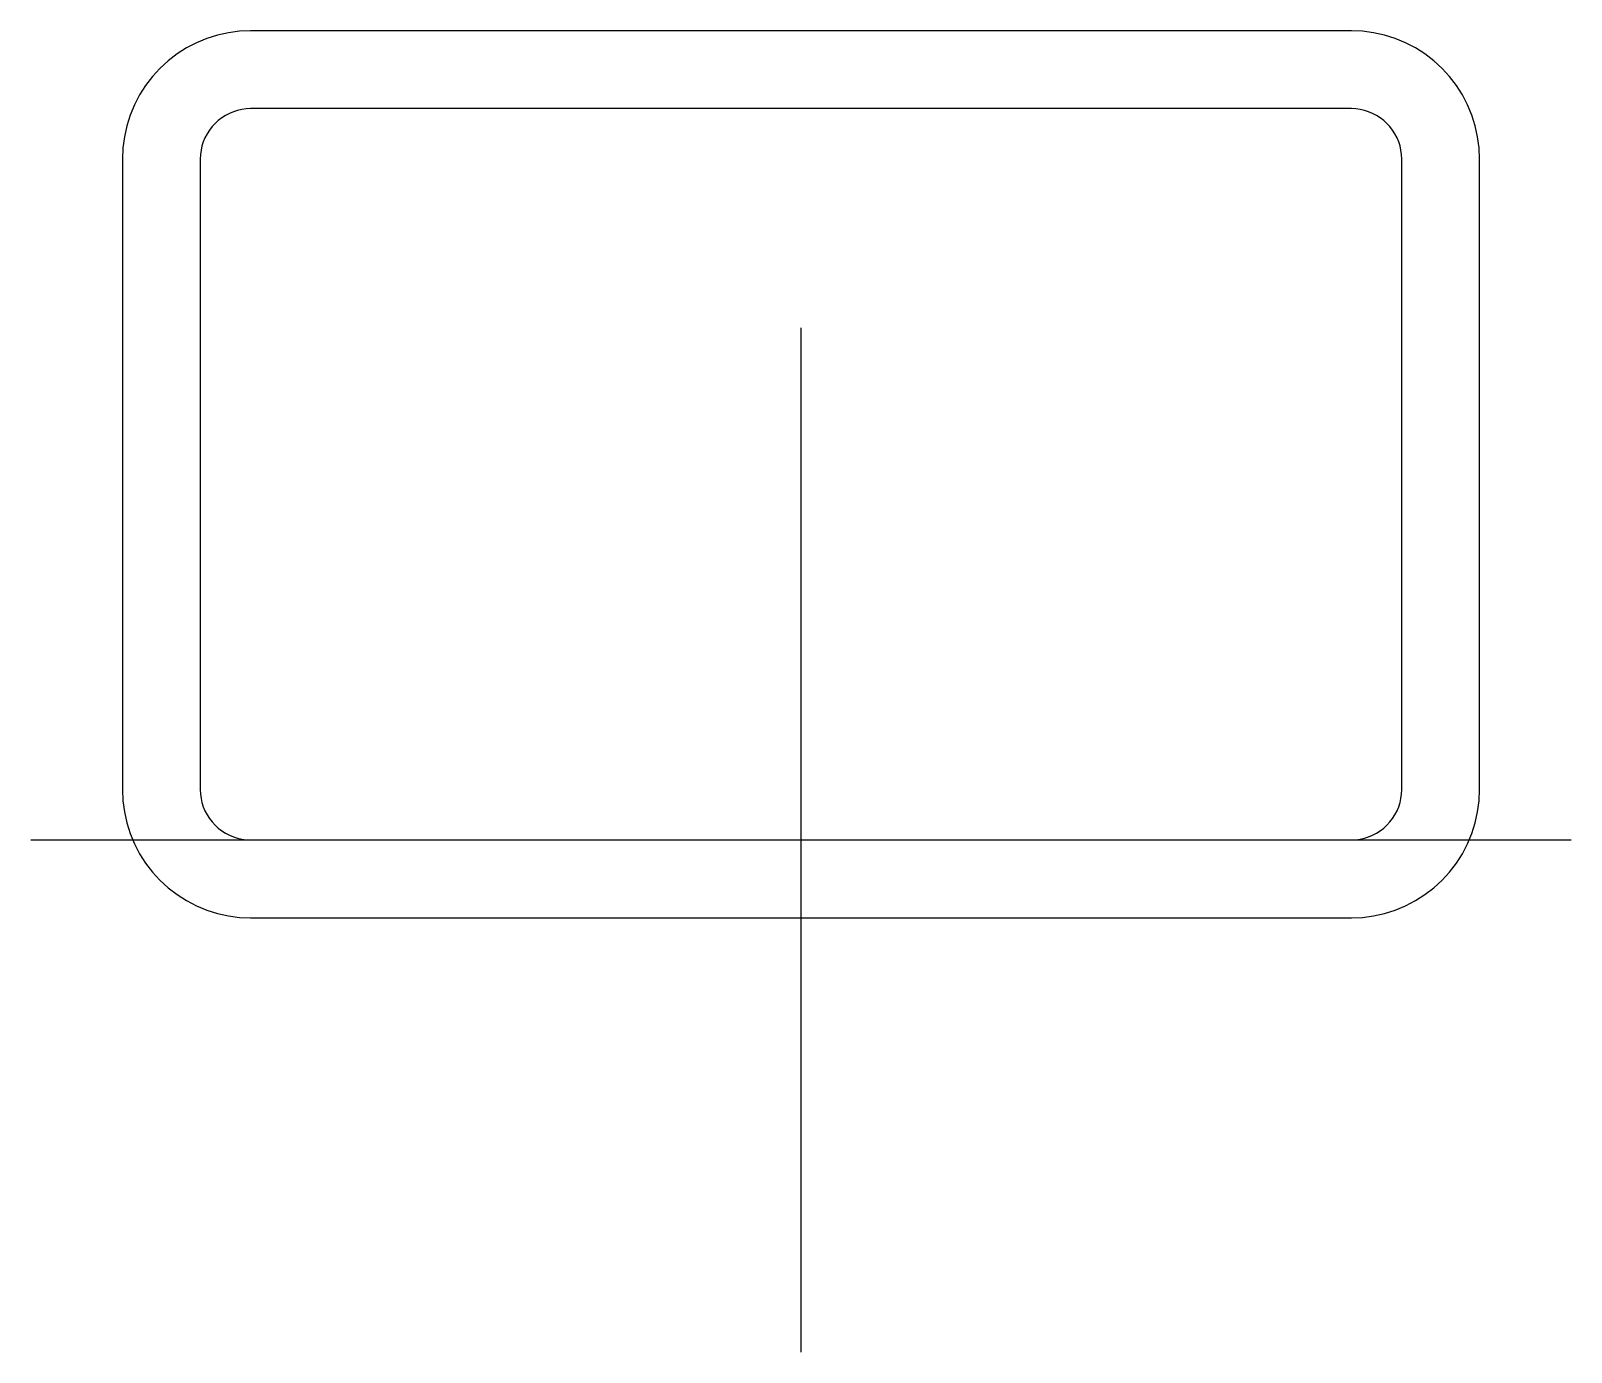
# Model space of a CAD drawing. Header units: metres. Extents: x -74 to 599, y -224 to 353.
import ezdxf

# ---------------------------------------------------------------- set-up
doc = ezdxf.new("R2010")
doc.units = ezdxf.units.M

msp = doc.modelspace()

# ---------------------------------------------------------------- linework, layer by layer
at = {"layer": 'CHANNEL'}
for p, q in [((11, 316.4526), (9.3813, 315.4213)), ((12.7024, 317.3388), (11, 316.4526)), ((14.4756, 318.0732), (12.7024, 317.3388)), ((16.306, 318.6504), (14.4756, 318.0732)), ((18.1797, 319.0658), (16.306, 318.6504)), ((20.0826, 319.3163), (18.1797, 319.0658)), ((22, 319.4), (20.0826, 319.3163)), ((502.7, 319.4), (22, 319.4)), ((504.6174, 319.3163), (502.7, 319.4)), ((506.5203, 319.0658), (504.6174, 319.3163)), ((508.394, 318.6504), (506.5203, 319.0658)), ((510.2244, 318.0732), (508.394, 318.6504)), ((511.9976, 317.3388), (510.2244, 318.0732)), ((513.7, 316.4526), (511.9976, 317.3388)), ((515.3187, 315.4213), (513.7, 316.4526)), ((3.9787, 310.0187), (2.9474, 308.4)), ((5.147, 311.5413), (3.9787, 310.0187)), ((6.4437, 312.9563), (5.147, 311.5413)), ((7.8587, 314.253), (6.4437, 312.9563)), ((9.3813, 315.4213), (7.8587, 314.253)), ((516.8413, 314.253), (515.3187, 315.4213)), ((518.2563, 312.9563), (516.8413, 314.253)), ((519.553, 311.5413), (518.2563, 312.9563)), ((520.7213, 310.0187), (519.553, 311.5413)), ((521.7526, 308.4), (520.7213, 310.0187)), ((0.7496, 303.094), (0.3342, 301.2203)), ((1.3268, 304.9244), (0.7496, 303.094)), ((2.0612, 306.6976), (1.3268, 304.9244)), ((2.9474, 308.4), (2.0612, 306.6976)), ((522.6388, 306.6976), (521.7526, 308.4)), ((523.3732, 304.9244), (522.6388, 306.6976)), ((523.9504, 303.094), (523.3732, 304.9244)), ((524.3658, 301.2203), (523.9504, 303.094)), ((0.0837, 299.3174), (0, 297.4)), ((0, 297.4), (0, 22)), ((0.3342, 301.2203), (0.0837, 299.3174)), ((524.6163, 299.3174), (524.3658, 301.2203)), ((524.7, 297.4), (524.6163, 299.3174)), ((524.7, 22), (524.7, 297.4)), ((0, 22), (0.0837, 20.0826)), ((524.6163, 20.0826), (524.7, 22)), ((0.0837, 20.0826), (0.3342, 18.1797)), ((0.3342, 18.1797), (0.7496, 16.306)), ((0.7496, 16.306), (1.3268, 14.4756)), ((1.3268, 14.4756), (2.0612, 12.7024)), ((522.6388, 12.7024), (523.3732, 14.4756)), ((523.3732, 14.4756), (523.9504, 16.306)), ((523.9504, 16.306), (524.3658, 18.1797)), ((524.3658, 18.1797), (524.6163, 20.0826)), ((2.0612, 12.7024), (2.9474, 11)), ((2.9474, 11), (3.9787, 9.3813)), ((3.9787, 9.3813), (5.147, 7.8587)), ((5.147, 7.8587), (6.4437, 6.4437)), ((518.2563, 6.4437), (519.553, 7.8587)), ((519.553, 7.8587), (520.7213, 9.3813)), ((520.7213, 9.3813), (521.7526, 11)), ((521.7526, 11), (522.6388, 12.7024)), ((6.4437, 6.4437), (7.8587, 5.147)), ((7.8587, 5.147), (9.3813, 3.9787)), ((9.3813, 3.9787), (11, 2.9474)), ((11, 2.9474), (12.7024, 2.0612)), ((12.7024, 2.0612), (14.4756, 1.3268)), ((14.4756, 1.3268), (16.306, 0.7496)), ((16.306, 0.7496), (18.1797, 0.3342)), ((18.1797, 0.3342), (20.0826, 0.0837)), ((20.0826, 0.0837), (22, 0)), ((22, 0), (502.7, 0)), ((502.7, 0), (504.6174, 0.0837)), ((504.6174, 0.0837), (506.5203, 0.3342)), ((506.5203, 0.3342), (508.394, 0.7496)), ((508.394, 0.7496), (510.2244, 1.3268)), ((510.2244, 1.3268), (511.9976, 2.0612)), ((511.9976, 2.0612), (513.7, 2.9474)), ((513.7, 2.9474), (515.3187, 3.9787)), ((515.3187, 3.9787), (516.8413, 5.147)), ((516.8413, 5.147), (518.2563, 6.4437))]:
    msp.add_line(p, q, dxfattribs=at)
at = {"layer": 'CUT'}
for p, q in [((2.8469, 350.0228), (-1.6666, 348.1532)), ((7.5061, 351.4918), (2.8469, 350.0228)), ((12.2757, 352.5492), (7.5061, 351.4918)), ((17.1193, 353.1869), (12.2757, 352.5492)), ((22, 353.4), (17.1193, 353.1869)), ((502.7, 353.4), (22, 353.4)), ((507.5807, 353.1869), (502.7, 353.4)), ((512.4243, 352.5492), (507.5807, 353.1869)), ((517.1939, 351.4918), (512.4243, 352.5492)), ((521.8531, 350.0228), (517.1939, 351.4918)), ((526.3666, 348.1532), (521.8531, 350.0228)), ((-10.1203, 343.2725), (-13.9961, 340.2985)), ((-6, 345.8974), (-10.1203, 343.2725)), ((-1.6666, 348.1532), (-6, 345.8974)), ((530.7, 345.8974), (526.3666, 348.1532)), ((534.8203, 343.2725), (530.7, 345.8974)), ((538.6961, 340.2985), (534.8203, 343.2725)), ((-17.598, 336.998), (-20.8985, 333.3961)), ((-13.9961, 340.2985), (-17.598, 336.998)), ((542.298, 336.998), (538.6961, 340.2985)), ((545.5985, 333.3961), (542.298, 336.998)), ((-20.8985, 333.3961), (-23.8725, 329.5203)), ((548.5725, 329.5203), (545.5985, 333.3961)), ((-26.4974, 325.4), (-28.7532, 321.0666)), ((-23.8725, 329.5203), (-26.4974, 325.4)), ((551.1974, 325.4), (548.5725, 329.5203)), ((553.4532, 321.0666), (551.1974, 325.4)), ((-30.6228, 316.5531), (-32.0918, 311.8939)), ((-28.7532, 321.0666), (-30.6228, 316.5531)), ((555.3228, 316.5531), (553.4532, 321.0666)), ((556.7918, 311.8939), (555.3228, 316.5531)), ((-32.0918, 311.8939), (-33.1492, 307.1243)), ((557.8492, 307.1243), (556.7918, 311.8939)), ((-33.1492, 307.1243), (-33.7869, 302.2807)), ((558.4869, 302.2807), (557.8492, 307.1243)), ((-33.7869, 302.2807), (-34, 297.4)), ((-34, 297.4), (-34, 22)), ((558.7, 297.4), (558.4869, 302.2807)), ((558.7, 22), (558.7, 297.4)), ((-34, 22), (-33.7869, 17.1193)), ((558.4869, 17.1193), (558.7, 22)), ((-33.7869, 17.1193), (-33.1492, 12.2757)), ((557.8492, 12.2757), (558.4869, 17.1193)), ((-33.1492, 12.2757), (-32.0918, 7.5061)), ((-32.0918, 7.5061), (-30.6228, 2.8469)), ((555.3228, 2.8469), (556.7918, 7.5061)), ((556.7918, 7.5061), (557.8492, 12.2757)), ((-30.6228, 2.8469), (-28.7532, -1.6666)), ((553.4532, -1.6666), (555.3228, 2.8469)), ((-28.7532, -1.6666), (-26.4974, -6)), ((-26.4974, -6), (-23.8725, -10.1203)), ((548.5725, -10.1203), (551.1974, -6)), ((551.1974, -6), (553.4532, -1.6666)), ((-23.8725, -10.1203), (-20.8985, -13.9961)), ((545.5985, -13.9961), (548.5725, -10.1203)), ((-20.8985, -13.9961), (-17.598, -17.598)), ((-17.598, -17.598), (-13.9961, -20.8985)), ((538.6961, -20.8985), (542.298, -17.598)), ((542.298, -17.598), (545.5985, -13.9961)), ((-13.9961, -20.8985), (-10.1203, -23.8725)), ((-10.1203, -23.8725), (-6, -26.4974)), ((-6, -26.4974), (-1.6666, -28.7532)), ((526.3666, -28.7532), (530.7, -26.4974)), ((530.7, -26.4974), (534.8203, -23.8725)), ((534.8203, -23.8725), (538.6961, -20.8985)), ((-1.6666, -28.7532), (2.8469, -30.6228)), ((2.8469, -30.6228), (7.5061, -32.0918)), ((7.5061, -32.0918), (12.2757, -33.1492)), ((12.2757, -33.1492), (17.1193, -33.7869)), ((507.5807, -33.7869), (512.4243, -33.1492)), ((512.4243, -33.1492), (517.1939, -32.0918)), ((517.1939, -32.0918), (521.8531, -30.6228)), ((521.8531, -30.6228), (526.3666, -28.7532)), ((17.1193, -33.7869), (22, -34)), ((22, -34), (502.7, -34)), ((502.7, -34), (507.5807, -33.7869))]:
    msp.add_line(p, q, dxfattribs=at)
at = {"layer": 'REG'}
for p, q in [((262.35, -223.7), (262.35, 223.7)), ((-74, 0), (598.7, 0))]:
    msp.add_line(p, q, dxfattribs=at)

doc.saveas('drawing.dxf')
